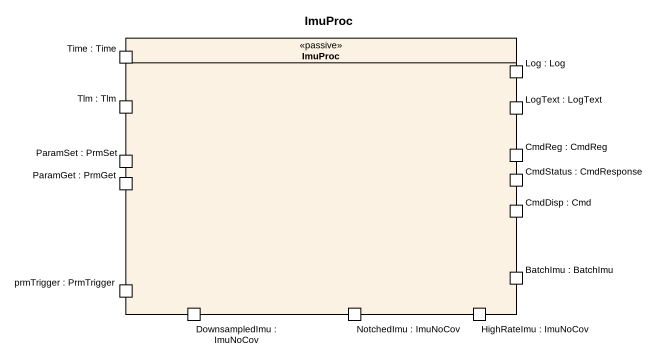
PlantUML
@startuml
title ImuProc
rectangle ImuProc <<passive>> {
  port "Time : Time" as Time_Time
  port "Log : Log" as Log_Log
  port "Tlm : Tlm" as Tlm_Tlm
  port "LogText : LogText" as LogText_LogText
  port "ParamSet : PrmSet" as ParamSet_PrmSet
  port "CmdReg : CmdReg" as CmdReg_CmdReg
  port "ParamGet : PrmGet" as ParamGet_PrmGet
  port "CmdStatus : CmdResponse" as CmdStatus_CmdResponse
  port "CmdDisp : Cmd" as CmdDisp_Cmd
  port "BatchImu : BatchImu" as BatchImu_BatchImu
  port "prmTrigger : PrmTrigger" as prmTrigger_PrmTrigger
  port "DownsampledImu : ImuNoCov" as DownsampledImu_ImuNoCov
  port "NotchedImu : ImuNoCov" as NotchedImu_ImuNoCov
  port "HighRateImu : ImuNoCov" as HighRateImu_ImuNoCov
}
@enduml
